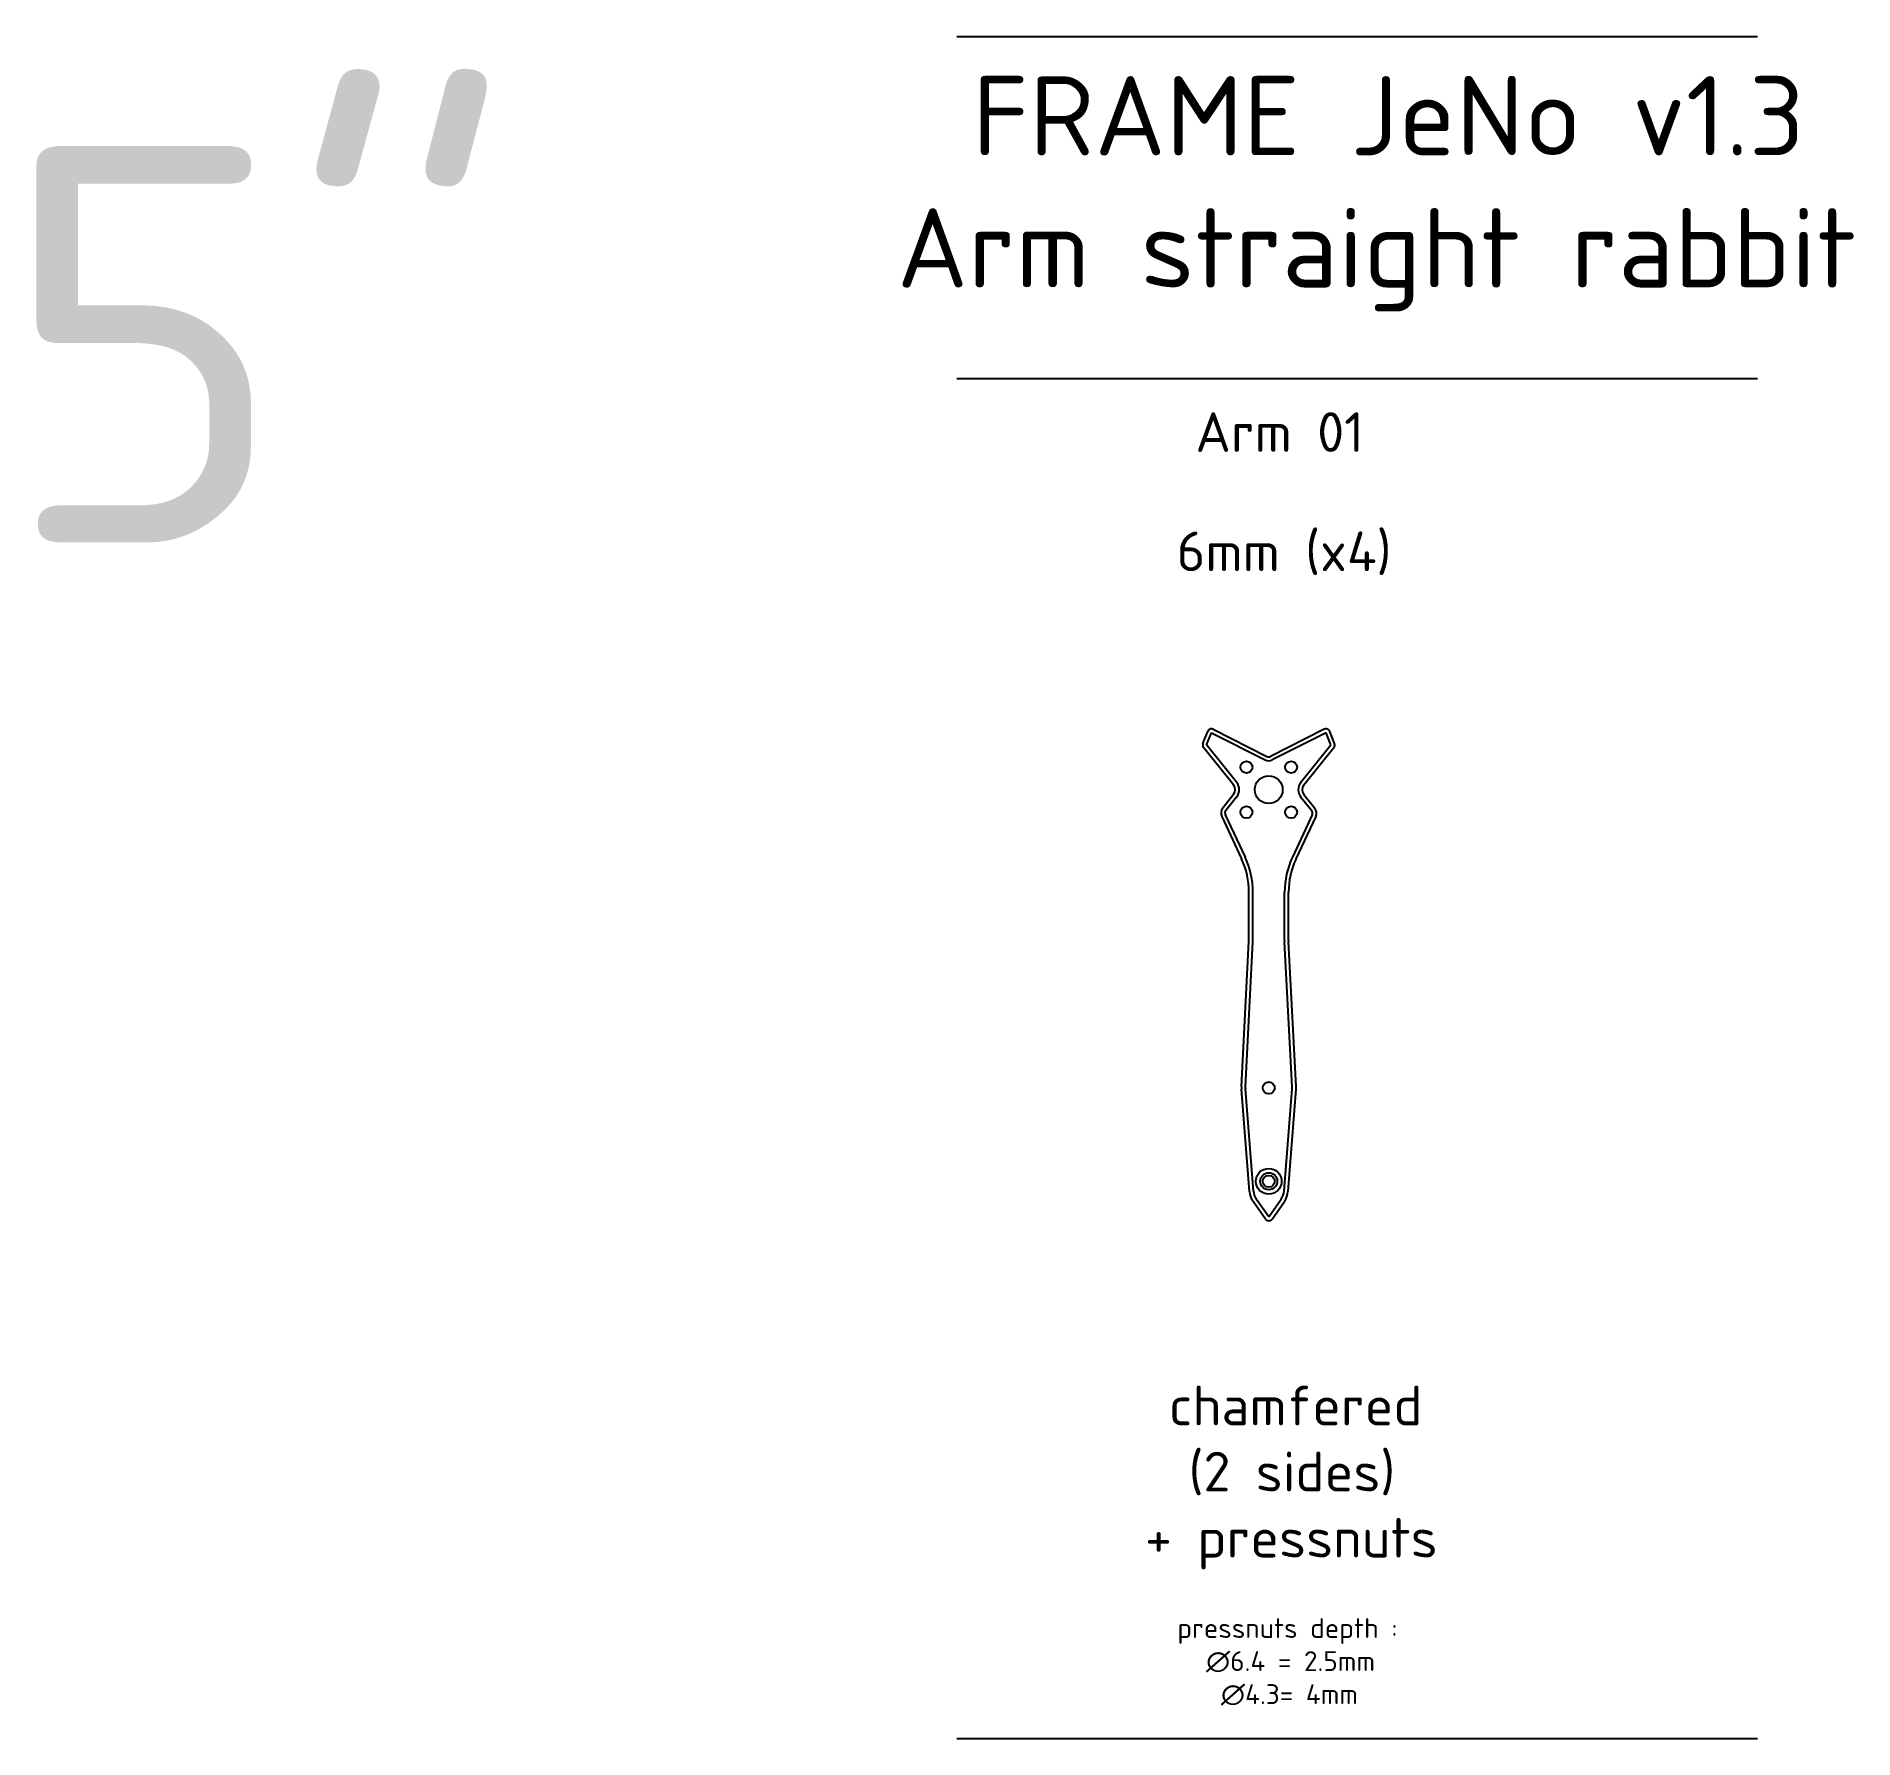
# Model space of a CAD drawing. Header units: millimetres. Extents: x -232 to 226, y 0 to 429.
import ezdxf

# ---------------------------------------------------------------- set-up
doc = ezdxf.new("R2010")
doc.units = ezdxf.units.MM
doc.linetypes.add('JIS_09_08', pattern=[10.75, 8, -0.55, 0.55, -0.55, 0.55, -0.55])
doc.layers.add('Calque1', color=150, linetype='Continuous')
doc.styles.get("Standard").update_dxf_attribs({"font": 'arial.ttf'})

msp = doc.modelspace()

# ---------------------------------------------------------------- linework, layer by layer
at = {"layer": 'Calque1'}
for p, q in [((0, 429.49), (202.05, 429.49)), ((0, 343.2), (202.05, 343.2)), ((62.14, 251.1), (63.37, 254.14)), ((63.07, 250.73), (64.29, 253.76)), ((64.29, 253.76), (77.85, 246.94)), ((64.74, 254.66), (78.3, 247.83)), ((92.75, 254.66), (79.2, 247.83)), ((93.2, 253.76), (79.65, 246.94)), ((94.42, 250.73), (93.2, 253.76)), ((95.35, 251.1), (94.13, 254.14)), ((69.87, 240.67), (62.29, 250.1)), ((70.65, 241.3), (63.07, 250.73)), ((86.84, 241.3), (94.42, 250.73)), ((87.62, 240.67), (95.2, 250.1)), ((69.87, 238.17), (67.14, 234.77)), ((70.65, 237.54), (67.92, 234.14)), ((86.84, 237.54), (89.58, 234.14)), ((87.62, 238.17), (90.36, 234.77)), ((66.89, 232.67), (71.87, 221.98)), ((67.79, 233.09), (72.78, 222.41)), ((89.7, 233.09), (84.72, 222.41)), ((90.61, 232.67), (85.62, 221.98)), ((73.75, 201.34), (73.75, 213.53)), ((74.75, 201.34), (74.75, 213.53)), ((82.75, 201.34), (82.75, 213.53)), ((83.75, 201.34), (83.75, 213.53)), ((71.84, 164.5), (73.74, 201.08)), ((72.84, 164.45), (74.74, 201.03)), ((84.66, 164.45), (82.76, 201.03)), ((85.65, 164.5), (83.75, 201.08)), ((73.89, 138.04), (71.85, 163.85)), ((74.88, 138.12), (72.85, 163.93)), ((82.61, 138.12), (84.65, 163.93)), ((83.61, 138.04), (85.65, 163.85)), ((77.93, 131.08), (74.78, 135.56)), ((78.75, 131.66), (75.6, 136.14)), ((78.75, 131.66), (81.9, 136.14)), ((79.57, 131.08), (82.71, 135.56)), ((0, 0), (202.05, 0))]:
    msp.add_line(p, q, dxfattribs=at)
for centre, radius in [((73.11, 245.1), 1.5), ((84.38, 245.1), 1.5), ((78.75, 239.42), 3.5), ((73.11, 233.74), 1.5), ((84.38, 233.74), 1.5), ((78.75, 164.18), 1.5), ((78.75, 140.62), 3.25), ((78.75, 140.62), 2.15), ((78.75, 140.62), 1.5)]:
    msp.add_circle(centre, radius, dxfattribs=at)
for centre, radius, start, end in [((64.29, 253.76), 1, 63.2653, 158.0579), ((93.2, 253.76), 1, 21.9421, 116.7347), ((63.07, 250.73), 1, 158.0579, 218.8102), ((78.75, 248.72), 1, 243.2641, 296.7347), ((94.42, 250.73), 1, 321.1898, 21.9421), ((78.75, 248.72), 2, 243.2641, 296.7347), ((68.31, 239.42), 2, 321.1898, 38.8102), ((68.31, 239.42), 3, 321.1898, 38.8102), ((89.18, 239.42), 3, 141.1898, 218.8102), ((89.18, 239.42), 2, 141.1898, 218.8102), ((68.7, 233.51), 2, 141.1898, 205.0167), ((68.7, 233.51), 1, 141.1898, 205.0167), ((88.8, 233.51), 1, 334.9822, 38.8102), ((88.8, 233.51), 2, 334.9822, 38.8102), ((53.75, 213.53), 20, 0, 25.0167), ((53.75, 213.53), 21, 0, 25.0167), ((103.75, 213.53), 21, 154.9822, 180), ((103.75, 213.53), 20, 154.9822, 180), ((68.75, 201.34), 5, 357.0258, 0), ((68.75, 201.34), 6, 357.0258, 0), ((88.75, 201.34), 6, 180, 182.9742), ((88.75, 201.34), 5, 180, 182.9742), ((76.83, 164.25), 5, 177.0258, 184.5137), ((76.83, 164.25), 4, 177.0258, 184.5137), ((80.66, 164.25), 4, 355.4863, 2.9742), ((80.66, 164.25), 5, 355.4863, 2.9742), ((78.87, 138.44), 5, 184.5137, 215.0925), ((78.87, 138.44), 4, 184.5137, 215.0925), ((78.62, 138.44), 4, 324.9075, 355.4863), ((78.62, 138.44), 5, 324.9075, 355.4863), ((78.75, 131.66), 1, 215.0925, 324.9075)]:
    msp.add_arc(centre, radius, start, end, dxfattribs=at)

# ---------------------------------------------------------------- texts
at = {"linetype": 'JIS_09_08', "attachment_point": 1}
for s, width, insert, char_height in [('{\\fISOCPEUR|b0|i0|c0|p34;5"}', 327.7561, (-241.54, 401.84), 100), ('\\pi135.69758;{\\fISOCPEUR|b0|i0|c0|p34;FRAME JeNo v1.3\\P\\pi116.69758;Arm straight rabbit}', 471.3952, (-131.79, 419.46), 20), ('{\\fISOCPEUR|b0|i0|c0|p34;Arm 01}', 327.7561, (60.22, 334.65), 10), ('{\\fISOCPEUR|b0|i0|c0|p34;6mm (x4)}', 327.7561, (55.52, 304.56), 10), ('\\pi133.87807;{\\fISOCPEUR|b0|i0|c0|p34;chamfered\\P\\pi138.87807;(2 sides)\\P\\pi127.87807;+ pressnuts}', 327.7561, (-80.35, 89.04), 10)]:
    msp.add_mtext_dynamic_manual_height_columns(s, width=width, gutter_width=12.5, heights=[0], dxfattribs=dict(at, insert=insert, char_height=char_height))
at = {"insert": (19.23, 30.4), "char_height": 5, "attachment_point": 1}
msp.add_mtext_dynamic_manual_height_columns('\\pi36.45843;{\\fISOCPEUR|b0|i0|c0|p34;pressnuts depth : \\P\\pi43.70843;∅6.4 = 2.5mm\\P\\pi47.45843;∅4.3= 4mm}', width=126.9169, gutter_width=12.5, heights=[0], dxfattribs=at)

doc.saveas('drawing.dxf')
